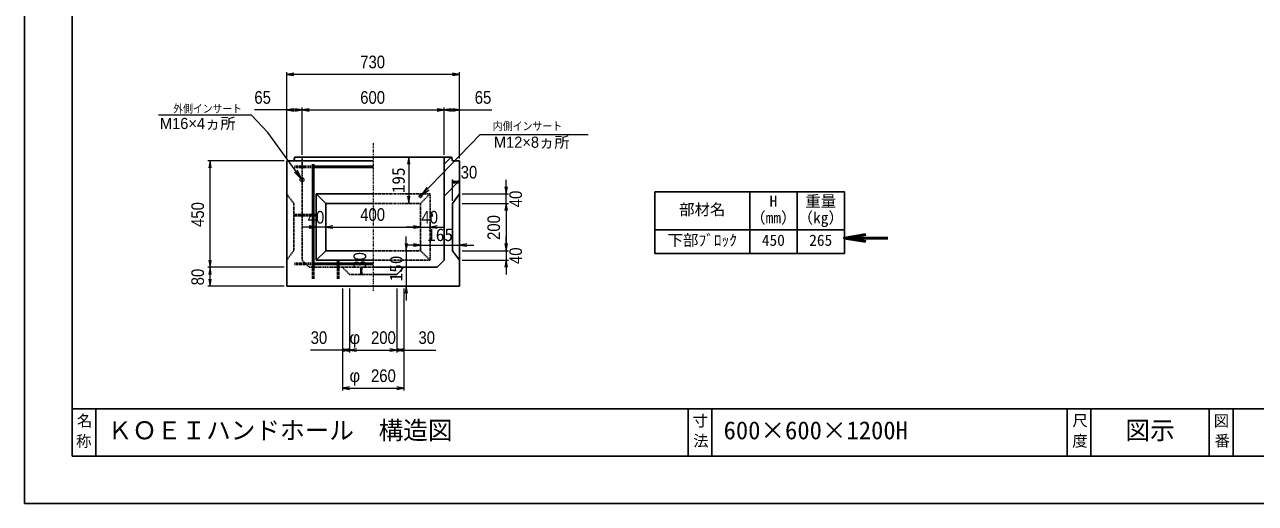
# Model space of a CAD drawing. Units: millimetres, scale not verified. Extents: x -210 to 210, y -148 to 148.
# Drawn here: x -210 to 49.7, y -148.5 to -47.3 of the extents above; entities that cross this region are included whole.
import ezdxf
from ezdxf.enums import TextEntityAlignment as Align

# ---------------------------------------------------------------- set-up
doc = ezdxf.new("R2010")
doc.units = ezdxf.units.MM
doc.linetypes.add('USER1', pattern=[12.95, 6.35, -3.175, 0.25, -3.175])
doc.linetypes.add('USER2', pattern=[4.7625, 3.175, -1.5875])
doc.layers.add('0-0', color=7, linetype='Continuous')
for name, color, linetype, lineweight in [('0-1_0', 9, 'Continuous', 25), ('0-2_dims', 2, 'Continuous', 13), ('0-3_pen1実線', 4, 'Continuous', 13), ('0-4_pen2実線', 3, 'Continuous', 13), ('0-5_pen3実線', 7, 'Continuous', 25), ('0-6_pen4実線', 6, 'Continuous', 25), ('0-7_pen1一点', 4, 'USER1', 13), ('0-8_pen2破線', 3, 'USER2', 25), ('0-A_鉄筋 1', 7, 'Continuous', 50), ('0-B_鉄筋 2', 7, 'USER2', 50)]:
    doc.layers.add(name, color=color, linetype=linetype, lineweight=lineweight)
doc.styles.add('ＭＳ ゴシック', font='')
doc.styles.add('ＭＳ Ｐゴシック', font='')
doc.styles.get('ＭＳ ゴシック').set_extended_font_data('MS Gothic')
doc.styles.get('ＭＳ Ｐゴシック').set_extended_font_data('MS PGothic')

# ---------------------------------------------------------------- blocks, each defined once
blk = doc.blocks.new('部分図 1')
at = {"layer": '0-1_0'}
blk.add_lwpolyline([(0, 0), (8400, 0), (8400, 5940), (0, 5940)], close=True, dxfattribs=at)
at = {"layer": '0-2_dims'}
for p, q in [((1106, 1458), (1106, 1822.95)), ((1836, 1458), (1836, 1822.95)), ((1836, 1812.95), (1106, 1812.95)), ((1106, 1662.95), (969.6, 1662.95)), ((1106, 1458), (1106, 1672.95)), ((1106, 1662.95), (1171, 1662.95)), ((1171, 1473), (1171, 1672.95)), ((1171, 1473), (1171, 1672.95)), ((1171, 1662.95), (1771, 1662.95)), ((1771, 1473), (1771, 1672.95)), ((1771, 1473), (1771, 1672.95)), ((1836, 1458), (1836, 1672.95)), ((1096, 1448), (773, 1448)), ((783, 998), (783, 1448)), ((1806, 1278), (1806, 1368.1)), ((1806, 1358.1), (1836, 1358.1)), ((1836, 1318), (1836, 1368.1)), ((2032.35, 1308), (2032.35, 1368)), ((1846, 1308), (2042.35, 1308)), ((2032.35, 1268), (2032.35, 1308)), ((1846, 1268), (2042.35, 1268)), ((1846, 1268), (2042.35, 1268)), ((2032.35, 1268), (2032.35, 1208)), ((2032.35, 1268), (2032.35, 1068)), ((1231, 1168), (1171, 1168)), ((1231, 1168), (1231, 1158)), ((1271, 1168), (1231, 1168)), ((1271, 1168), (1271, 1178)), ((1271, 1168), (1271, 1158)), ((1271, 1168), (1331, 1168)), ((1271, 1168), (1671, 1168)), ((1671, 1168), (1611, 1168)), ((1671, 1168), (1671, 1178)), ((1671, 1168), (1671, 1178)), ((1671, 1168), (1711, 1168)), ((1711, 1168), (1711, 1178)), ((1711, 1168), (1771, 1168)), ((2032.35, 1068), (2032.35, 1128)), ((1846, 1068), (2042.35, 1068)), ((1846, 1068), (2042.35, 1068)), ((2032.35, 1068), (2032.35, 1028)), ((1096, 998), (773, 998)), ((1096, 998), (773, 998)), ((783, 918), (783, 998)), ((1421, 998), (1431, 998)), ((1846, 1028), (2042.35, 1028)), ((2032.35, 1028), (2032.35, 968)), ((1421, 973.45), (1421, 968)), ((1421, 968), (1431, 968)), ((1096, 918), (773, 918)), ((1341, 908), (1341, 477)), ((1341, 908), (1341, 638)), ((1371, 908), (1371, 638)), ((1371, 908), (1371, 638)), ((1571, 908), (1571, 638)), ((1571, 908), (1571, 638)), ((1601, 908), (1601, 638)), ((1601, 908), (1601, 477)), ((1371, 648), (1571, 648)), ((1371, 648), (1371, 648)), ((1571, 648), (1571, 648)), ((1341, 487), (1601, 487))]:
    blk.add_line(p, q, dxfattribs=at)
at = {"layer": '0-2_dims', "lineweight": 18}
for p, q in [((958, 1640.99), (565.08, 1640.99)), ((1968, 1558.42), (2378.98, 1558.42)), ((1606, 1463), (1631, 1463)), ((1621, 1463), (1621, 1268)), ((1621, 1268), (1631, 1268)), ((1611, 1068), (1611, 1128)), ((1671, 1092), (1611, 1092)), ((1671, 1108), (1671, 1082)), ((1671, 1092), (1836, 1092)), ((1836, 1092), (1836, 1082)), ((1836, 1092), (1896, 1092)), ((1611, 1068), (1621, 1068)), ((1611, 1068), (1611, 918)), ((1611, 918), (1621, 918)), ((1611, 918), (1611, 858))]:
    blk.add_line(p, q, dxfattribs=at)
at = {"layer": '0-2_dims', "lineweight": 50}
blk.add_line((3460.05, 1121.59), (3643, 1121.59), dxfattribs=at)
at = {"layer": '0-2_dims'}
for points in [[(1136, 1817.95), (1106, 1812.95), (1136, 1807.95)], [(1806, 1807.95), (1836, 1812.95), (1806, 1817.95)], [(1136, 1667.95), (1106, 1662.95), (1136, 1657.95)], [(1141, 1657.95), (1171, 1662.95), (1141, 1667.95)], [(1201, 1667.95), (1171, 1662.95), (1201, 1657.95)], [(1741, 1657.95), (1771, 1662.95), (1741, 1667.95)], [(1801, 1667.95), (1771, 1662.95), (1801, 1657.95)], [(1771, 1662.95), (1836, 1662.95), (1972.4, 1662.95)], [(1806, 1657.95), (1836, 1662.95), (1806, 1667.95)], [(1171, 1368), (1026.07, 1568), (958, 1640.99)], [(1671, 1298), (1923, 1558.42), (1968, 1558.42)], [(788, 1418), (783, 1448), (778, 1418)], [(1138.52, 1400.04), (1171, 1368), (1150.67, 1408.84)], [(1836, 1363.1), (1806, 1358.1), (1836, 1353.1)], [(1806, 1353.1), (1836, 1358.1), (1806, 1363.1)], [(1696.9, 1335.55), (1671, 1298), (1707.68, 1325.12)], [(2027.35, 1338), (2032.35, 1308), (2037.35, 1338)], [(2037.35, 1238), (2032.35, 1268), (2027.35, 1238)], [(2037.35, 1238), (2032.35, 1268), (2027.35, 1238)], [(1201, 1163), (1231, 1168), (1201, 1173)], [(1301, 1173), (1271, 1168), (1301, 1163)], [(1301, 1173), (1271, 1168), (1301, 1163)], [(1641, 1163), (1671, 1168), (1641, 1173)], [(1641, 1163), (1671, 1168), (1641, 1173)], [(1741, 1173), (1711, 1168), (1741, 1163)], [(2027.35, 1098), (2032.35, 1068), (2037.35, 1098)], [(2027.35, 1098), (2032.35, 1068), (2037.35, 1098)], [(778, 1028), (783, 998), (788, 1028)], [(788, 968), (783, 998), (778, 968)], [(1426, 968), (1421, 998), (1416, 968)], [(1416, 998), (1421, 968), (1426, 998)], [(2037.35, 998), (2032.35, 1028), (2027.35, 998)], [(778, 948), (783, 918), (788, 948)], [(1371, 648), (1341, 648), (1207.12, 648)], [(1341, 643), (1371, 648), (1341, 653)], [(1371, 653), (1341, 648), (1371, 643)], [(1401, 653), (1371, 648), (1401, 643)], [(1541, 643), (1571, 648), (1541, 653)], [(1601, 653), (1571, 648), (1601, 643)], [(1571, 643), (1601, 648), (1571, 653)], [(1571, 648), (1601, 648), (1734.88, 648)], [(1371, 492), (1341, 487), (1371, 482)], [(1571, 482), (1601, 487), (1571, 492)]]:
    blk.add_lwpolyline(points, dxfattribs=at)
at = {"layer": '0-2_dims', "lineweight": 18}
for points in [[(1626, 1433), (1621, 1463), (1616, 1433)], [(1616, 1298), (1621, 1268), (1626, 1298)], [(1606, 1098), (1611, 1068), (1616, 1098)], [(1641, 1087), (1671, 1092), (1641, 1097)], [(1866, 1097), (1836, 1092), (1866, 1087)], [(1616, 888), (1611, 918), (1606, 888)]]:
    blk.add_lwpolyline(points, dxfattribs=at)
at = {"layer": '0-2_dims', "lineweight": 50}
blk.add_lwpolyline([(3550.05, 1136.59), (3460.05, 1121.59), (3550.05, 1106.59)], dxfattribs=at)
at = {"layer": '0-3_pen1実線'}
for p, q in [((1771, 1433.59), (1800.41, 1463)), ((1771, 1298.89), (1836, 1363.89))]:
    blk.add_line(p, q, dxfattribs=at)
at = {"layer": '0-4_pen2実線'}
for centre, radius in [((1171, 1368), 8), ((1671, 1298), 6)]:
    blk.add_circle(centre, radius, dxfattribs=at)
at = {"layer": '0-5_pen3実線'}
for p, q in [((1136, 1448), (1141, 1463)), ((1801, 1463), (1141, 1463)), ((1771, 1463), (1771, 1028)), ((1806, 1448), (1801, 1463)), ((1106, 1448), (1471, 1448)), ((1106, 1448), (1106, 918)), ((1806, 1448), (1836, 1448)), ((1836, 1448), (1836, 918)), ((1231, 1308), (1471, 1308)), ((1231, 1308), (1271, 1268)), ((1836, 1308), (1806, 1268)), ((3060.05, 1316.59), (3060.05, 1056.59)), ((3260.05, 1316.59), (3260.05, 1056.59)), ((1271, 1268), (1271, 1068)), ((1271, 1268), (1471, 1268)), ((1806, 1268), (1806, 1068)), ((2660.05, 1156.59), (3460.05, 1156.59)), ((1231, 1028), (1271, 1068)), ((1271, 1068), (1471, 1068)), ((1806, 1068), (1836, 1028)), ((1471, 998), (1741, 998)), ((1601, 998), (1571, 968)), ((1771, 1028), (1741, 998)), ((1471, 968), (1571, 968)), ((1106, 918), (1836, 918)), ((300, 400), (300, 200)), ((2900, 400), (2900, 200)), ((4500, 400), (4500, 200)), ((5100, 400), (5100, 200))]:
    blk.add_line(p, q, dxfattribs=at)
blk.add_lwpolyline([(1231, 1308), (1231, 1028), (1471, 1028)], dxfattribs=at)
at = {"layer": '0-6_pen4実線'}
for p, q in [((2660.05, 1316.59), (3460.05, 1316.59)), ((2660.05, 1316.59), (2660.05, 1056.59)), ((3460.05, 1316.59), (3460.05, 1056.59)), ((2660.05, 1056.59), (3460.05, 1056.59)), ((200, 400), (8200, 400)), ((2800, 400), (2800, 200)), ((4400, 400), (4400, 200)), ((5000, 400), (5000, 200))]:
    blk.add_line(p, q, dxfattribs=at)
blk.add_lwpolyline([(200, 200), (8200, 200), (8200, 5740), (200, 5740)], close=True, dxfattribs=at)
at = {"layer": '0-7_pen1一点'}
blk.add_line((1471, 1521.72), (1471, 895), dxfattribs=at)
at = {"layer": '0-8_pen2破線'}
for p, q in [((1171, 1463), (1171, 1028)), ((1106, 1308), (1136, 1268)), ((1471, 1308), (1711, 1308)), ((1711, 1308), (1671, 1268)), ((1711, 1308), (1711, 1028)), ((1136, 1268), (1136, 1068)), ((1471, 1268), (1671, 1268)), ((1671, 1268), (1671, 1068)), ((1136, 1068), (1106, 1028)), ((1471, 1068), (1671, 1068)), ((1711, 1028), (1671, 1068)), ((1171, 1028), (1201, 998)), ((1201, 998), (1471, 998)), ((1471, 1028), (1711, 1028))]:
    blk.add_line(p, q, dxfattribs=at)
blk.add_lwpolyline([(1341, 998), (1371, 968), (1471, 968)], dxfattribs=at)
at = {"layer": '0-A_鉄筋 1'}
for p, q in [((1218.5, 1433), (1218.5, 988)), ((1218.5, 1423), (1471, 1423)), ((1218.5, 1013), (1471, 1013)), ((1323.5, 1023), (1323.5, 988))]:
    blk.add_line(p, q, dxfattribs=at)
at = {"layer": '0-B_鉄筋 2'}
for p, q in [((1218.5, 1423), (1138.5, 1423)), ((1138.5, 1218), (1228.5, 1218)), ((1723.5, 1218), (1713.5, 1218)), ((1218.5, 1013), (1138.5, 1013)), ((1218.5, 988), (1218.5, 948)), ((1323.5, 988), (1323.5, 948))]:
    blk.add_line(p, q, dxfattribs=at)
at = {"layer": '0-2_dims', "color": 7, "style": 'ＭＳ Ｐゴシック', "width": 0.9}
for s, height, p in [('730', 53.32, (1416.45, 1822.95)), ('65', 53.32, (969.6, 1672.95)), ('600', 53.32, (1416.45, 1672.95)), ('65', 53.32, (1899.67, 1672.95)), ('外側インサート', 33.79, (627.13, 1640.99)), ('内側インサート', 34.13, (1975.86, 1566.87)), ('30', 53.32, (1840.27, 1356.74)), ('400', 53.32, (1416.45, 1178)), ('40', 53.32, (1194.64, 1166.64)), ('40', 53.32, (1674.64, 1166.64)), ('30', 53.32, (1207.12, 658)), ('200', 53.32, (1461.91, 658)), ('30', 53.32, (1662.16, 658)), ('260', 53.32, (1461.91, 497))]:
    blk.add_text(s, height=height, dxfattribs=at).set_placement(p, align=Align.BOTTOM_LEFT)
at = {"layer": '0-2_dims', "color": 7}
for s, height, style, p in [('M16×4ヵ所', 47.21, 'ＭＳ Ｐゴシック', (571.02, 1567.8)), ('M12×8ヵ所', 47.21, 'ＭＳ Ｐゴシック', (1980.49, 1488.6)), ('165', 53.52, 'ＭＳ ゴシック', (1698.75, 1092.5)), ('φ', 53.32, 'ＭＳ Ｐゴシック', (1371, 658)), ('φ', 53.32, 'ＭＳ Ｐゴシック', (1371, 497))]:
    blk.add_text(s, height=height, dxfattribs=dict(at, style=style)).set_placement(p, align=Align.BOTTOM_LEFT)
at = {"layer": '0-2_dims', "color": 7, "style": 'ＭＳ ゴシック'}
for s, p in [('195', (1620.5, 1310.75)), ('150', (1610.5, 938.25))]:
    blk.add_text(s, height=53.52, rotation=90, dxfattribs=at).set_placement(p, align=Align.BOTTOM_LEFT)
at = {"layer": '0-2_dims', "color": 7, "style": 'ＭＳ Ｐゴシック', "width": 0.9}
for s, p in [('40', (2115.07, 1251.64)), ('450', (773, 1168.45)), ('200', (2022.35, 1113.45)), ('30', (1457.36, 991.64)), ('40', (2115.07, 1011.64)), ('80', (773, 921.64))]:
    blk.add_text(s, height=53.32, rotation=90, dxfattribs=at).set_placement(p, align=Align.BOTTOM_LEFT)
at = {"layer": '0-5_pen3実線', "style": 'ＭＳ ゴシック'}
for s, height, p in [('H', 47.65, (3143.8, 1239.09)), ('重量', 47.64, (3295.06, 1239.09)), ('部材名', 47.65, (2762.56, 1204.09)), ('（mm）', 47.66, (3062.54, 1169.08)), ('（kg）', 47.66, (3262.54, 1169.08)), ('下部ﾌﾞﾛｯｸ', 47.65, (2713.81, 1074.09)), ('450', 47.64, (3111.32, 1074.1)), ('265', 47.65, (3311.31, 1074.09)), ('名', 47.65, (220.57, 310.7)), ('寸', 47.59, (2819.4, 311.09)), ('尺', 47.61, (4422.2, 311.83)), ('図', 47.61, (5018.4, 311.33)), ('ＫＯＥＩハンドホール\u3000構造図', 76.24, (350, 248)), ('600×600×1200H', 76.24, (2950, 248)), ('図示', 76.23, (4646.03, 248.01)), ('称', 47.62, (217.15, 224.87)), ('法', 47.62, (2821.7, 226.25)), ('度', 47.63, (4421.7, 226)), ('番', 47.61, (5022.2, 226.5))]:
    blk.add_text(s, height=height, dxfattribs=at).set_placement(p, align=Align.BOTTOM_LEFT)

msp = doc.modelspace()

# ---------------------------------------------------------------- block references
at = {"layer": '0-0', "xscale": 0.05, "yscale": 0.05}
msp.add_blockref('部分図 1', (-210, -148.5), dxfattribs=at)

doc.saveas('drawing.dxf')
